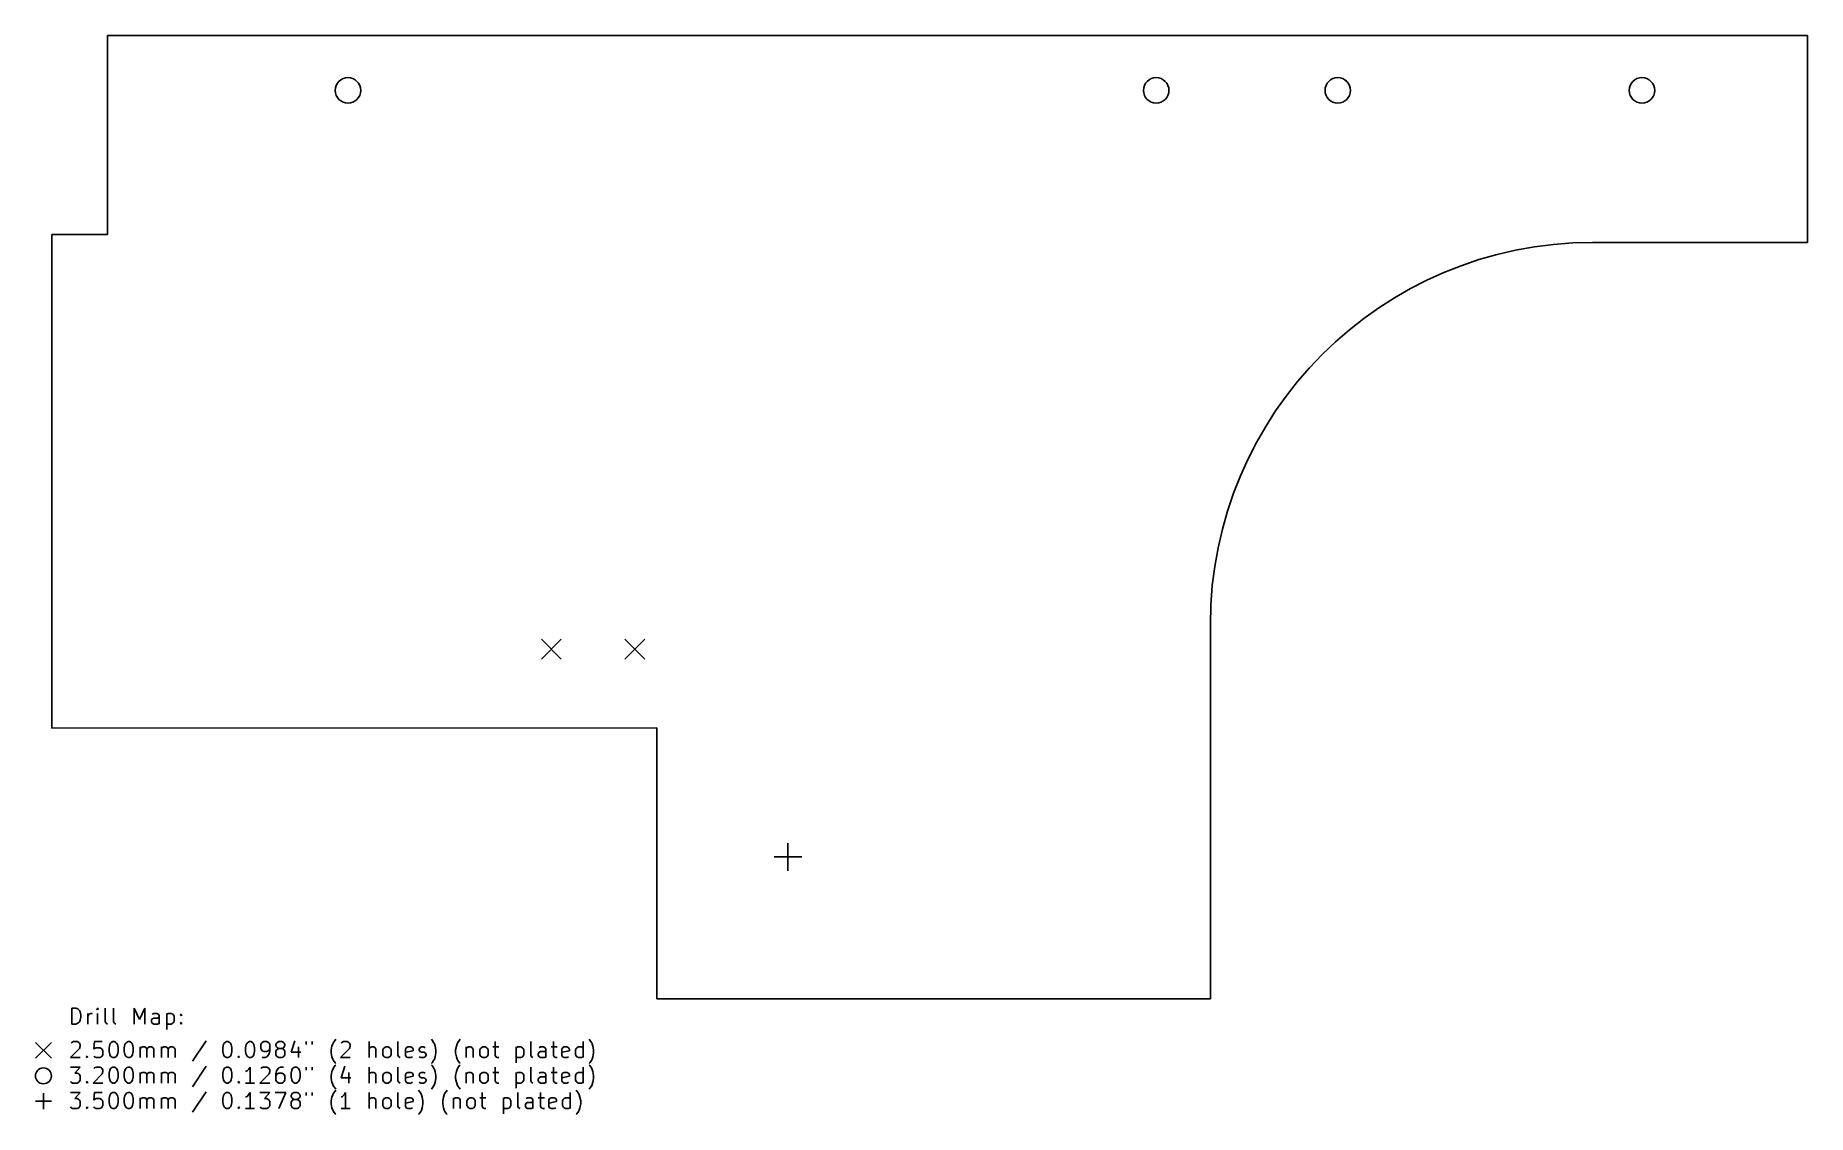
# Model space of a CAD drawing. Extents: x 55 to 278, y -155 to -19.
import ezdxf

# ---------------------------------------------------------------- set-up
doc = ezdxf.new("R2010")
doc.units = 0
doc.layers.add('BLACK', color=7, linetype='CONTINUOUS')

msp = doc.modelspace()

# ---------------------------------------------------------------- linework, layer by layer
at = {"layer": 'BLACK', "linetype": 'CONTINUOUS'}
for p, q in [((64, -19), (64, -44)), ((64, -19), (277.5, -19)), ((277.5, -19), (277.5, -45)), ((57, -44), (57, -106)), ((64, -44), (57, -44)), ((277.5, -45), (250.5, -45)), ((202.5, -140), (202.5, -93)), ((118.486, -94.8195), (120.986, -97.3195)), ((120.986, -94.8195), (118.486, -97.3195)), ((128.987, -94.8195), (131.487, -97.3195)), ((131.487, -94.8195), (128.987, -97.3195)), ((57, -106), (133, -105.934)), ((133, -105.934), (133, -140)), ((147.708, -122.168), (151.208, -122.168)), ((149.458, -120.418), (149.458, -123.918)), ((133, -140), (202.5, -140)), ((59.5262, -143.155), (59.5262, -141.155)), ((59.5262, -141.155), (60.0024, -141.155)), ((60.0024, -141.155), (60.2881, -141.25)), ((60.2881, -141.25), (60.4786, -141.44)), ((60.4786, -141.44), (60.5738, -141.631)), ((60.5738, -141.631), (60.669, -142.012)), ((60.669, -142.298), (60.5738, -142.679)), ((60.669, -142.012), (60.669, -142.298)), ((61.5262, -143.155), (61.5262, -141.821)), ((61.5262, -142.202), (61.6214, -142.012)), ((61.6214, -142.012), (61.7167, -141.917)), ((61.7167, -141.917), (61.9071, -141.821)), ((61.9071, -141.821), (62.0976, -141.821)), ((62.7643, -141.155), (62.669, -141.25)), ((62.669, -141.25), (62.7643, -141.345)), ((62.8595, -141.25), (62.7643, -141.155)), ((62.7643, -141.155), (62.7643, -141.345)), ((62.7643, -141.345), (62.8595, -141.25)), ((62.7643, -143.155), (62.7643, -141.821)), ((63.7167, -142.869), (63.7167, -141.155)), ((64.7643, -142.869), (64.7643, -141.155)), ((67.3357, -143.155), (67.3357, -141.155)), ((67.3357, -141.155), (68.0024, -142.583)), ((68.0024, -142.583), (68.669, -141.155)), ((68.669, -141.155), (68.669, -143.155)), ((69.8119, -141.821), (69.6214, -141.917)), ((69.6214, -142.488), (69.8119, -142.393)), ((70.1929, -141.821), (69.8119, -141.821)), ((69.8119, -142.393), (70.2881, -142.393)), ((70.3833, -141.917), (70.1929, -141.821)), ((70.2881, -142.393), (70.4786, -142.298)), ((70.4786, -142.107), (70.3833, -141.917)), ((70.4786, -143.155), (70.4786, -142.107)), ((71.431, -141.821), (71.431, -143.821)), ((71.431, -141.917), (71.6214, -141.821)), ((71.6214, -141.821), (72.0024, -141.821)), ((72.0024, -141.821), (72.1929, -141.917)), ((72.1929, -141.917), (72.2881, -142.012)), ((72.2881, -142.012), (72.3833, -142.202)), ((72.3833, -142.202), (72.3833, -142.774)), ((73.1452, -142.012), (73.2405, -141.917)), ((73.2405, -142.107), (73.1452, -142.012)), ((73.2405, -141.917), (73.3357, -142.012)), ((73.2405, -141.917), (73.2405, -142.107)), ((73.3357, -142.012), (73.2405, -142.107)), ((60.0024, -143.155), (59.5262, -143.155)), ((60.2881, -143.06), (60.0024, -143.155)), ((60.4786, -142.869), (60.2881, -143.06)), ((60.5738, -142.679), (60.4786, -142.869)), ((63.8119, -143.06), (63.7167, -142.869)), ((64.0024, -143.155), (63.8119, -143.06)), ((64.8595, -143.06), (64.7643, -142.869)), ((65.05, -143.155), (64.8595, -143.06)), ((69.5262, -142.679), (69.6214, -142.488)), ((69.5262, -142.869), (69.5262, -142.679)), ((69.6214, -143.06), (69.5262, -142.869)), ((69.8119, -143.155), (69.6214, -143.06)), ((70.2881, -143.155), (69.8119, -143.155)), ((70.4786, -143.06), (70.2881, -143.155)), ((71.6214, -143.155), (71.431, -143.06)), ((72.0024, -143.155), (71.6214, -143.155)), ((72.1929, -143.06), (72.0024, -143.155)), ((72.2881, -142.964), (72.1929, -143.06)), ((72.3833, -142.774), (72.2881, -142.964)), ((73.1452, -143.06), (73.2405, -142.964)), ((73.2405, -143.155), (73.1452, -143.06)), ((73.2405, -142.964), (73.3357, -143.06)), ((73.2405, -142.964), (73.2405, -143.155)), ((73.3357, -143.06), (73.2405, -143.155)), ((54.95, -145.45), (56.95, -147.45)), ((56.95, -145.45), (54.95, -147.45)), ((60.4786, -146.212), (59.3357, -147.355)), ((59.431, -145.545), (59.5262, -145.45)), ((59.5262, -145.45), (59.7167, -145.355)), ((59.7167, -145.355), (60.1929, -145.355)), ((60.1929, -145.355), (60.3833, -145.45)), ((60.3833, -145.45), (60.4786, -145.545)), ((60.4786, -145.545), (60.5738, -145.736)), ((60.5738, -145.926), (60.4786, -146.212)), ((60.5738, -145.736), (60.5738, -145.926)), ((62.3833, -145.355), (62.2881, -146.307)), ((62.2881, -146.307), (62.3833, -146.212)), ((63.3357, -145.355), (62.3833, -145.355)), ((62.3833, -146.212), (62.5738, -146.117)), ((62.5738, -146.117), (63.05, -146.117)), ((63.05, -146.117), (63.2405, -146.212)), ((63.2405, -146.212), (63.3357, -146.307)), ((63.3357, -146.307), (63.431, -146.498)), ((63.431, -146.498), (63.431, -146.974)), ((64.1929, -146.117), (64.2881, -145.736)), ((64.1929, -146.593), (64.1929, -146.117)), ((64.2881, -146.974), (64.1929, -146.593)), ((64.2881, -145.736), (64.3833, -145.545)), ((64.3833, -145.545), (64.4786, -145.45)), ((64.4786, -145.45), (64.669, -145.355)), ((64.669, -145.355), (64.8595, -145.355)), ((64.8595, -145.355), (65.05, -145.45)), ((65.05, -145.45), (65.1452, -145.545)), ((65.1452, -145.545), (65.2405, -145.736)), ((65.2405, -145.736), (65.3357, -146.117)), ((65.3357, -146.593), (65.2405, -146.974)), ((65.3357, -146.117), (65.3357, -146.593)), ((66.0976, -146.117), (66.1929, -145.736)), ((66.0976, -146.593), (66.0976, -146.117)), ((66.1929, -146.974), (66.0976, -146.593)), ((66.1929, -145.736), (66.2881, -145.545)), ((66.2881, -145.545), (66.3833, -145.45)), ((66.3833, -145.45), (66.5738, -145.355)), ((66.5738, -145.355), (66.7643, -145.355)), ((66.7643, -145.355), (66.9548, -145.45)), ((66.9548, -145.45), (67.05, -145.545)), ((67.05, -145.545), (67.1452, -145.736)), ((67.1452, -145.736), (67.2405, -146.117)), ((67.2405, -146.593), (67.1452, -146.974)), ((67.2405, -146.117), (67.2405, -146.593)), ((68.0976, -147.355), (68.0976, -146.021)), ((68.0976, -146.212), (68.1929, -146.117)), ((68.1929, -146.117), (68.3833, -146.021)), ((68.3833, -146.021), (68.669, -146.021)), ((68.669, -146.021), (68.8595, -146.117)), ((68.8595, -146.117), (68.9548, -146.307)), ((68.9548, -146.307), (69.05, -146.117)), ((68.9548, -146.307), (68.9548, -147.355)), ((69.05, -146.117), (69.2405, -146.021)), ((69.2405, -146.021), (69.5262, -146.021)), ((69.5262, -146.021), (69.7167, -146.117)), ((69.7167, -146.117), (69.8119, -146.307)), ((69.8119, -146.307), (69.8119, -147.355)), ((70.7643, -147.355), (70.7643, -146.021)), ((70.7643, -146.212), (70.8595, -146.117)), ((70.8595, -146.117), (71.05, -146.021)), ((71.05, -146.021), (71.3357, -146.021)), ((71.3357, -146.021), (71.5262, -146.117)), ((71.5262, -146.117), (71.6214, -146.307)), ((71.6214, -146.307), (71.7167, -146.117)), ((71.6214, -146.307), (71.6214, -147.355)), ((71.7167, -146.117), (71.9071, -146.021)), ((71.9071, -146.021), (72.1929, -146.021)), ((72.1929, -146.021), (72.3833, -146.117)), ((72.3833, -146.117), (72.4786, -146.307)), ((72.4786, -146.307), (72.4786, -147.355)), ((76.3833, -145.26), (74.669, -147.831)), ((78.4786, -146.117), (78.5738, -145.736)), ((78.4786, -146.593), (78.4786, -146.117)), ((78.5738, -146.974), (78.4786, -146.593)), ((78.5738, -145.736), (78.669, -145.545)), ((78.669, -145.545), (78.7643, -145.45)), ((78.7643, -145.45), (78.9548, -145.355)), ((78.9548, -145.355), (79.1452, -145.355)), ((79.1452, -145.355), (79.3357, -145.45)), ((79.3357, -145.45), (79.431, -145.545)), ((79.431, -145.545), (79.5262, -145.736)), ((79.5262, -145.736), (79.6214, -146.117)), ((79.6214, -146.593), (79.5262, -146.974)), ((79.6214, -146.117), (79.6214, -146.593)), ((81.3357, -146.117), (81.431, -145.736)), ((81.3357, -146.593), (81.3357, -146.117)), ((81.431, -146.974), (81.3357, -146.593)), ((81.431, -145.736), (81.5262, -145.545)), ((81.5262, -145.545), (81.6214, -145.45)), ((81.6214, -145.45), (81.8119, -145.355)), ((81.8119, -145.355), (82.0024, -145.355)), ((82.0024, -145.355), (82.1929, -145.45)), ((82.1929, -145.45), (82.2881, -145.545)), ((82.2881, -145.545), (82.3833, -145.736)), ((82.3833, -145.736), (82.4786, -146.117)), ((82.4786, -146.593), (82.3833, -146.974)), ((82.4786, -146.117), (82.4786, -146.593)), ((83.3357, -145.545), (83.2405, -145.736)), ((83.2405, -145.736), (83.2405, -146.212)), ((83.2405, -146.212), (83.3357, -146.402)), ((83.431, -145.45), (83.3357, -145.545)), ((83.3357, -146.402), (83.431, -146.498)), ((83.6214, -145.355), (83.431, -145.45)), ((83.431, -146.498), (83.6214, -146.593)), ((84.0024, -145.355), (83.6214, -145.355)), ((83.6214, -146.593), (84.0024, -146.593)), ((84.1929, -145.45), (84.0024, -145.355)), ((84.0024, -146.593), (84.1929, -146.498)), ((84.0976, -147.164), (84.2881, -146.879)), ((84.2881, -145.545), (84.1929, -145.45)), ((84.1929, -146.498), (84.2881, -146.402)), ((84.3833, -145.736), (84.2881, -145.545)), ((84.2881, -146.402), (84.3833, -146.212)), ((84.2881, -146.879), (84.3833, -146.498)), ((84.3833, -146.498), (84.3833, -145.736)), ((85.1452, -145.736), (85.2405, -145.545)), ((85.1452, -145.831), (85.1452, -145.736)), ((85.2405, -146.021), (85.1452, -145.831)), ((85.2405, -146.402), (85.1452, -146.593)), ((85.1452, -146.593), (85.1452, -146.974)), ((85.2405, -145.545), (85.3357, -145.45)), ((85.3357, -146.117), (85.2405, -146.021)), ((85.3357, -146.307), (85.2405, -146.402)), ((85.3357, -145.45), (85.5262, -145.355)), ((85.5262, -146.212), (85.3357, -146.117)), ((85.5262, -146.212), (85.3357, -146.307)), ((85.5262, -145.355), (85.9071, -145.355)), ((85.9071, -146.212), (85.5262, -146.212)), ((85.9071, -145.355), (86.0976, -145.45)), ((86.0976, -146.117), (85.9071, -146.212)), ((86.0976, -146.307), (85.9071, -146.212)), ((86.0976, -145.45), (86.1929, -145.545)), ((86.1929, -146.021), (86.0976, -146.117)), ((86.1929, -146.402), (86.0976, -146.307)), ((86.1929, -145.545), (86.2881, -145.736)), ((86.2881, -145.831), (86.1929, -146.021)), ((86.2881, -146.593), (86.1929, -146.402)), ((86.2881, -145.736), (86.2881, -145.831)), ((86.2881, -146.974), (86.2881, -146.593)), ((87.5262, -145.26), (87.05, -146.688)), ((87.05, -146.688), (88.2881, -146.688)), ((88.0024, -146.021), (88.0024, -147.355)), ((88.9548, -145.355), (88.9548, -145.736)), ((89.7167, -145.355), (89.7167, -145.736)), ((92.0976, -146.402), (92.1929, -145.926)), ((92.0976, -146.783), (92.0976, -146.402)), ((92.1929, -147.26), (92.0976, -146.783)), ((92.1929, -145.926), (92.2881, -145.64)), ((92.2881, -145.64), (92.3833, -145.45)), ((92.3833, -145.45), (92.5738, -145.164)), ((92.5738, -145.164), (92.669, -145.069)), ((94.3833, -146.212), (93.2405, -147.355)), ((93.3357, -145.545), (93.431, -145.45)), ((93.431, -145.45), (93.6214, -145.355)), ((93.6214, -145.355), (94.0976, -145.355)), ((94.0976, -145.355), (94.2881, -145.45)), ((94.2881, -145.45), (94.3833, -145.545)), ((94.3833, -145.545), (94.4786, -145.736)), ((94.4786, -145.926), (94.3833, -146.212)), ((94.4786, -145.736), (94.4786, -145.926)), ((96.8595, -147.355), (96.8595, -145.355)), ((96.9548, -146.117), (96.8595, -146.212)), ((97.1452, -146.021), (96.9548, -146.117)), ((97.431, -146.021), (97.1452, -146.021)), ((97.6214, -146.117), (97.431, -146.021)), ((97.7167, -146.307), (97.6214, -146.117)), ((97.7167, -147.355), (97.7167, -146.307)), ((98.5738, -146.402), (98.669, -146.212)), ((98.5738, -146.974), (98.5738, -146.402)), ((98.669, -146.212), (98.7643, -146.117)), ((98.7643, -146.117), (98.9548, -146.021)), ((98.9548, -146.021), (99.2405, -146.021)), ((99.2405, -146.021), (99.431, -146.117)), ((99.431, -146.117), (99.5262, -146.212)), ((99.5262, -146.212), (99.6214, -146.402)), ((99.6214, -146.402), (99.6214, -146.974)), ((100.479, -147.069), (100.479, -145.355)), ((101.431, -146.307), (101.526, -146.117)), ((101.431, -147.069), (101.431, -146.307)), ((102.383, -146.498), (101.431, -146.688)), ((101.526, -146.117), (101.717, -146.021)), ((101.717, -146.021), (102.098, -146.021)), ((102.098, -146.021), (102.288, -146.117)), ((102.288, -146.117), (102.383, -146.307)), ((102.383, -146.307), (102.383, -146.498)), ((103.145, -146.307), (103.24, -146.117)), ((103.145, -146.402), (103.145, -146.307)), ((103.24, -146.593), (103.145, -146.402)), ((103.24, -146.117), (103.431, -146.021)), ((103.431, -146.688), (103.24, -146.593)), ((103.431, -146.021), (103.717, -146.021)), ((103.717, -146.688), (103.431, -146.688)), ((103.717, -146.021), (103.907, -146.117)), ((103.907, -146.783), (103.717, -146.688)), ((104.002, -146.974), (103.907, -146.783)), ((104.764, -145.164), (104.669, -145.069)), ((104.955, -145.45), (104.764, -145.164)), ((105.05, -145.64), (104.955, -145.45)), ((105.145, -145.926), (105.05, -145.64)), ((105.24, -146.402), (105.145, -145.926)), ((105.145, -147.26), (105.24, -146.783)), ((105.24, -146.783), (105.24, -146.402)), ((107.717, -146.402), (107.812, -145.926)), ((107.717, -146.783), (107.717, -146.402)), ((107.812, -147.26), (107.717, -146.783)), ((107.812, -145.926), (107.907, -145.64)), ((107.907, -145.64), (108.002, -145.45)), ((108.002, -145.45), (108.193, -145.164)), ((108.193, -145.164), (108.288, -145.069)), ((109.05, -146.021), (109.05, -147.355)), ((109.05, -146.212), (109.145, -146.117)), ((109.145, -146.117), (109.336, -146.021)), ((109.336, -146.021), (109.621, -146.021)), ((109.621, -146.021), (109.812, -146.117)), ((109.812, -146.117), (109.907, -146.307)), ((109.907, -146.307), (109.907, -147.355)), ((110.764, -146.402), (110.86, -146.212)), ((110.764, -146.974), (110.764, -146.402)), ((110.86, -146.212), (110.955, -146.117)), ((110.955, -146.117), (111.145, -146.021)), ((111.145, -146.021), (111.431, -146.021)), ((111.431, -146.021), (111.621, -146.117)), ((111.621, -146.117), (111.717, -146.212)), ((111.717, -146.212), (111.812, -146.402)), ((111.812, -146.402), (111.812, -146.974)), ((112.383, -146.021), (113.145, -146.021)), ((112.669, -145.355), (112.669, -147.069)), ((115.336, -146.021), (115.336, -148.021)), ((115.336, -146.117), (115.526, -146.021)), ((115.526, -146.021), (115.907, -146.021)), ((115.907, -146.021), (116.098, -146.117)), ((116.098, -146.117), (116.193, -146.212)), ((116.193, -146.212), (116.288, -146.402)), ((116.288, -146.402), (116.288, -146.974)), ((117.145, -147.069), (117.145, -145.355)), ((118.098, -146.879), (118.193, -146.688)), ((118.098, -147.069), (118.098, -146.879)), ((118.383, -146.021), (118.193, -146.117)), ((118.193, -146.688), (118.383, -146.593)), ((118.764, -146.021), (118.383, -146.021)), ((118.383, -146.593), (118.86, -146.593)), ((118.955, -146.117), (118.764, -146.021)), ((118.86, -146.593), (119.05, -146.498)), ((119.05, -146.307), (118.955, -146.117)), ((119.05, -147.355), (119.05, -146.307)), ((119.717, -146.021), (120.479, -146.021)), ((120.002, -145.355), (120.002, -147.069)), ((121.05, -146.307), (121.145, -146.117)), ((121.05, -147.069), (121.05, -146.307)), ((122.002, -146.498), (121.05, -146.688)), ((121.145, -146.117), (121.336, -146.021)), ((121.336, -146.021), (121.717, -146.021)), ((121.717, -146.021), (121.907, -146.117)), ((121.907, -146.117), (122.002, -146.307)), ((122.002, -146.307), (122.002, -146.498)), ((122.764, -146.402), (122.86, -146.212)), ((122.764, -146.974), (122.764, -146.402)), ((122.86, -146.212), (122.955, -146.117)), ((122.955, -146.117), (123.145, -146.021)), ((123.145, -146.021), (123.526, -146.021)), ((123.526, -146.021), (123.717, -146.117)), ((123.717, -147.355), (123.717, -145.355)), ((124.574, -145.164), (124.479, -145.069)), ((124.764, -145.45), (124.574, -145.164)), ((124.86, -145.64), (124.764, -145.45)), ((124.955, -145.926), (124.86, -145.64)), ((125.05, -146.402), (124.955, -145.926)), ((124.955, -147.26), (125.05, -146.783)), ((125.05, -146.783), (125.05, -146.402)), ((59.3357, -147.355), (60.5738, -147.355)), ((59.3357, -148.555), (60.5738, -148.555)), ((60.5738, -148.555), (59.9071, -149.317)), ((61.3357, -147.26), (61.431, -147.164)), ((61.431, -147.355), (61.3357, -147.26)), ((61.431, -147.164), (61.5262, -147.26)), ((61.431, -147.164), (61.431, -147.355)), ((61.5262, -147.26), (61.431, -147.355)), ((62.3833, -147.26), (62.2881, -147.164)), ((62.2881, -148.745), (62.3833, -148.65)), ((62.5738, -147.355), (62.3833, -147.26)), ((62.3833, -148.65), (62.5738, -148.555)), ((63.05, -147.355), (62.5738, -147.355)), ((62.5738, -148.555), (63.05, -148.555)), ((63.2405, -147.26), (63.05, -147.355)), ((63.05, -148.555), (63.2405, -148.65)), ((63.3357, -147.164), (63.2405, -147.26)), ((63.2405, -148.65), (63.3357, -148.745)), ((63.431, -146.974), (63.3357, -147.164)), ((63.3357, -148.745), (63.431, -148.936)), ((63.431, -148.936), (63.431, -149.126)), ((64.1929, -149.317), (64.2881, -148.936)), ((64.3833, -147.164), (64.2881, -146.974)), ((64.2881, -148.936), (64.3833, -148.745)), ((64.4786, -147.26), (64.3833, -147.164)), ((64.3833, -148.745), (64.4786, -148.65)), ((64.669, -147.355), (64.4786, -147.26)), ((64.4786, -148.65), (64.669, -148.555)), ((64.8595, -147.355), (64.669, -147.355)), ((64.669, -148.555), (64.8595, -148.555)), ((65.05, -147.26), (64.8595, -147.355)), ((64.8595, -148.555), (65.05, -148.65)), ((65.1452, -147.164), (65.05, -147.26)), ((65.05, -148.65), (65.1452, -148.745)), ((65.2405, -146.974), (65.1452, -147.164)), ((65.1452, -148.745), (65.2405, -148.936)), ((65.2405, -148.936), (65.3357, -149.317)), ((66.0976, -149.317), (66.1929, -148.936)), ((66.2881, -147.164), (66.1929, -146.974)), ((66.1929, -148.936), (66.2881, -148.745)), ((66.3833, -147.26), (66.2881, -147.164)), ((66.2881, -148.745), (66.3833, -148.65)), ((66.5738, -147.355), (66.3833, -147.26)), ((66.3833, -148.65), (66.5738, -148.555)), ((66.7643, -147.355), (66.5738, -147.355)), ((66.5738, -148.555), (66.7643, -148.555)), ((66.9548, -147.26), (66.7643, -147.355)), ((66.7643, -148.555), (66.9548, -148.65)), ((67.05, -147.164), (66.9548, -147.26)), ((66.9548, -148.65), (67.05, -148.745)), ((67.1452, -146.974), (67.05, -147.164)), ((67.05, -148.745), (67.1452, -148.936)), ((67.1452, -148.936), (67.2405, -149.317)), ((76.3833, -148.46), (74.669, -151.031)), ((78.4786, -149.317), (78.5738, -148.936)), ((78.669, -147.164), (78.5738, -146.974)), ((78.5738, -148.936), (78.669, -148.745)), ((78.7643, -147.26), (78.669, -147.164)), ((78.669, -148.745), (78.7643, -148.65)), ((78.9548, -147.355), (78.7643, -147.26)), ((78.7643, -148.65), (78.9548, -148.555)), ((79.1452, -147.355), (78.9548, -147.355)), ((78.9548, -148.555), (79.1452, -148.555)), ((79.3357, -147.26), (79.1452, -147.355)), ((79.1452, -148.555), (79.3357, -148.65)), ((79.431, -147.164), (79.3357, -147.26)), ((79.3357, -148.65), (79.431, -148.745)), ((79.5262, -146.974), (79.431, -147.164)), ((79.431, -148.745), (79.5262, -148.936)), ((79.5262, -148.936), (79.6214, -149.317)), ((80.3833, -147.26), (80.4786, -147.164)), ((80.4786, -147.355), (80.3833, -147.26)), ((80.4786, -147.164), (80.5738, -147.26)), ((80.4786, -147.164), (80.4786, -147.355)), ((80.5738, -147.26), (80.4786, -147.355)), ((81.5262, -149.031), (81.3357, -149.126)), ((81.5262, -147.164), (81.431, -146.974)), ((81.6214, -147.26), (81.5262, -147.164)), ((81.7167, -148.84), (81.5262, -149.031)), ((81.8119, -147.355), (81.6214, -147.26)), ((81.9071, -148.555), (81.7167, -148.84)), ((82.0024, -147.355), (81.8119, -147.355)), ((81.9071, -150.555), (81.9071, -148.555)), ((82.1929, -147.26), (82.0024, -147.355)), ((82.2881, -147.164), (82.1929, -147.26)), ((82.3833, -146.974), (82.2881, -147.164)), ((83.2405, -148.745), (83.3357, -148.65)), ((83.3357, -148.65), (83.5262, -148.555)), ((83.431, -147.355), (83.8119, -147.355)), ((83.5262, -148.555), (84.0024, -148.555)), ((83.8119, -147.355), (84.0024, -147.26)), ((84.0024, -147.26), (84.0976, -147.164)), ((84.0024, -148.555), (84.1929, -148.65)), ((84.1929, -148.65), (84.2881, -148.745)), ((84.2881, -148.745), (84.3833, -148.936)), ((84.3833, -148.936), (84.3833, -149.126)), ((85.1452, -146.974), (85.2405, -147.164)), ((85.2405, -149.031), (85.1452, -149.412)), ((85.2405, -147.164), (85.3357, -147.26)), ((85.431, -148.745), (85.2405, -149.031)), ((85.3357, -147.26), (85.5262, -147.355)), ((85.5262, -148.65), (85.431, -148.745)), ((85.5262, -147.355), (85.9071, -147.355)), ((85.7167, -148.555), (85.5262, -148.65)), ((86.0976, -148.555), (85.7167, -148.555)), ((85.9071, -147.355), (86.0976, -147.26)), ((86.0976, -147.26), (86.1929, -147.164)), ((86.1929, -147.164), (86.2881, -146.974)), ((87.05, -149.317), (87.1452, -148.936)), ((87.1452, -148.936), (87.2405, -148.745)), ((87.2405, -148.745), (87.3357, -148.65)), ((87.3357, -148.65), (87.5262, -148.555)), ((87.5262, -148.555), (87.7167, -148.555)), ((87.7167, -148.555), (87.9071, -148.65)), ((87.9071, -148.65), (88.0024, -148.745)), ((88.0024, -148.745), (88.0976, -148.936)), ((88.0976, -148.936), (88.1929, -149.317)), ((88.9548, -148.555), (88.9548, -148.936)), ((89.7167, -148.555), (89.7167, -148.936)), ((92.2881, -147.545), (92.1929, -147.26)), ((92.1929, -149.126), (92.2881, -148.84)), ((92.3833, -147.736), (92.2881, -147.545)), ((92.2881, -148.84), (92.3833, -148.65)), ((92.5738, -148.021), (92.3833, -147.736)), ((92.3833, -148.65), (92.5738, -148.364)), ((92.669, -148.117), (92.5738, -148.021)), ((92.5738, -148.364), (92.669, -148.269)), ((93.2405, -147.355), (94.4786, -147.355)), ((93.8119, -148.46), (93.3357, -149.888)), ((96.8595, -150.555), (96.8595, -148.555)), ((98.669, -147.164), (98.5738, -146.974)), ((98.7643, -147.26), (98.669, -147.164)), ((98.9548, -147.355), (98.7643, -147.26)), ((99.2405, -147.355), (98.9548, -147.355)), ((99.431, -147.26), (99.2405, -147.355)), ((99.5262, -147.164), (99.431, -147.26)), ((99.6214, -146.974), (99.5262, -147.164)), ((100.574, -147.26), (100.479, -147.069)), ((100.479, -150.269), (100.479, -148.555)), ((100.764, -147.355), (100.574, -147.26)), ((101.526, -147.26), (101.431, -147.069)), ((101.717, -147.355), (101.526, -147.26)), ((102.098, -147.355), (101.717, -147.355)), ((102.288, -147.26), (102.098, -147.355)), ((103.145, -147.26), (103.336, -147.355)), ((103.336, -147.355), (103.717, -147.355)), ((103.717, -147.355), (103.907, -147.26)), ((103.907, -147.26), (104.002, -147.069)), ((104.002, -147.069), (104.002, -146.974)), ((104.669, -148.117), (104.764, -148.021)), ((104.764, -148.364), (104.669, -148.269)), ((104.764, -148.021), (104.955, -147.736)), ((104.955, -148.65), (104.764, -148.364)), ((104.955, -147.736), (105.05, -147.545)), ((105.05, -148.84), (104.955, -148.65)), ((105.05, -147.545), (105.145, -147.26)), ((105.145, -149.126), (105.05, -148.84)), ((107.907, -147.545), (107.812, -147.26)), ((107.812, -149.126), (107.907, -148.84)), ((108.002, -147.736), (107.907, -147.545)), ((107.907, -148.84), (108.002, -148.65)), ((108.193, -148.021), (108.002, -147.736)), ((108.002, -148.65), (108.193, -148.364)), ((108.288, -148.117), (108.193, -148.021)), ((108.193, -148.364), (108.288, -148.269)), ((110.86, -147.164), (110.764, -146.974)), ((110.955, -147.26), (110.86, -147.164)), ((111.145, -147.355), (110.955, -147.26)), ((111.431, -147.355), (111.145, -147.355)), ((111.621, -147.26), (111.431, -147.355)), ((111.717, -147.164), (111.621, -147.26)), ((111.812, -146.974), (111.717, -147.164)), ((112.669, -147.069), (112.764, -147.26)), ((112.669, -148.555), (112.669, -150.269)), ((112.764, -147.26), (112.955, -147.355)), ((112.955, -147.355), (113.145, -147.355)), ((115.526, -147.355), (115.336, -147.26)), ((115.907, -147.355), (115.526, -147.355)), ((116.098, -147.26), (115.907, -147.355)), ((116.193, -147.164), (116.098, -147.26)), ((116.288, -146.974), (116.193, -147.164)), ((117.24, -147.26), (117.145, -147.069)), ((117.145, -150.269), (117.145, -148.555)), ((117.431, -147.355), (117.24, -147.26)), ((118.193, -147.26), (118.098, -147.069)), ((118.383, -147.355), (118.193, -147.26)), ((118.86, -147.355), (118.383, -147.355)), ((119.05, -147.26), (118.86, -147.355)), ((120.002, -147.069), (120.098, -147.26)), ((120.002, -148.555), (120.002, -150.269)), ((120.098, -147.26), (120.288, -147.355)), ((120.288, -147.355), (120.479, -147.355)), ((121.145, -147.26), (121.05, -147.069)), ((121.336, -147.355), (121.145, -147.26)), ((121.717, -147.355), (121.336, -147.355)), ((121.907, -147.26), (121.717, -147.355)), ((122.86, -147.164), (122.764, -146.974)), ((122.955, -147.26), (122.86, -147.164)), ((123.145, -147.355), (122.955, -147.26)), ((123.526, -147.355), (123.145, -147.355)), ((123.717, -147.26), (123.526, -147.355)), ((123.717, -150.555), (123.717, -148.555)), ((124.479, -148.117), (124.574, -148.021)), ((124.574, -148.364), (124.479, -148.269)), ((124.574, -148.021), (124.764, -147.736)), ((124.764, -148.65), (124.574, -148.364)), ((124.764, -147.736), (124.86, -147.545)), ((124.86, -148.84), (124.764, -148.65)), ((124.86, -147.545), (124.955, -147.26)), ((124.955, -149.126), (124.86, -148.84)), ((59.431, -150.46), (59.3357, -150.364)), ((59.6214, -150.555), (59.431, -150.46)), ((60.1929, -150.555), (59.6214, -150.555)), ((59.9071, -149.317), (60.1929, -149.317)), ((60.1929, -149.317), (60.3833, -149.412)), ((60.3833, -150.46), (60.1929, -150.555)), ((60.3833, -149.412), (60.4786, -149.507)), ((60.4786, -150.364), (60.3833, -150.46)), ((60.4786, -149.507), (60.5738, -149.698)), ((60.5738, -150.174), (60.4786, -150.364)), ((60.5738, -149.698), (60.5738, -150.174)), ((61.3357, -150.46), (61.431, -150.364)), ((61.431, -150.555), (61.3357, -150.46)), ((61.431, -150.364), (61.5262, -150.46)), ((61.431, -150.364), (61.431, -150.555)), ((61.5262, -150.46), (61.431, -150.555)), ((63.3357, -149.412), (62.1929, -150.555)), ((62.1929, -150.555), (63.431, -150.555)), ((63.431, -149.126), (63.3357, -149.412)), ((64.1929, -149.793), (64.1929, -149.317)), ((64.2881, -150.174), (64.1929, -149.793)), ((64.3833, -150.364), (64.2881, -150.174)), ((64.4786, -150.46), (64.3833, -150.364)), ((64.669, -150.555), (64.4786, -150.46)), ((64.8595, -150.555), (64.669, -150.555)), ((65.05, -150.46), (64.8595, -150.555)), ((65.1452, -150.364), (65.05, -150.46)), ((65.2405, -150.174), (65.1452, -150.364)), ((65.3357, -149.793), (65.2405, -150.174)), ((65.3357, -149.317), (65.3357, -149.793)), ((66.0976, -149.793), (66.0976, -149.317)), ((66.1929, -150.174), (66.0976, -149.793)), ((66.2881, -150.364), (66.1929, -150.174)), ((66.3833, -150.46), (66.2881, -150.364)), ((66.5738, -150.555), (66.3833, -150.46)), ((66.7643, -150.555), (66.5738, -150.555)), ((66.9548, -150.46), (66.7643, -150.555)), ((67.05, -150.364), (66.9548, -150.46)), ((67.1452, -150.174), (67.05, -150.364)), ((67.2405, -149.793), (67.1452, -150.174)), ((67.2405, -149.317), (67.2405, -149.793)), ((68.0976, -150.555), (68.0976, -149.221)), ((68.0976, -149.412), (68.1929, -149.317)), ((68.1929, -149.317), (68.3833, -149.221)), ((68.3833, -149.221), (68.669, -149.221)), ((68.669, -149.221), (68.8595, -149.317)), ((68.8595, -149.317), (68.9548, -149.507)), ((68.9548, -149.507), (69.05, -149.317)), ((68.9548, -149.507), (68.9548, -150.555)), ((69.05, -149.317), (69.2405, -149.221)), ((69.2405, -149.221), (69.5262, -149.221)), ((69.5262, -149.221), (69.7167, -149.317)), ((69.7167, -149.317), (69.8119, -149.507)), ((69.8119, -149.507), (69.8119, -150.555)), ((70.7643, -150.555), (70.7643, -149.221)), ((70.7643, -149.412), (70.8595, -149.317)), ((70.8595, -149.317), (71.05, -149.221)), ((71.05, -149.221), (71.3357, -149.221)), ((71.3357, -149.221), (71.5262, -149.317)), ((71.5262, -149.317), (71.6214, -149.507)), ((71.6214, -149.507), (71.7167, -149.317)), ((71.6214, -149.507), (71.6214, -150.555)), ((71.7167, -149.317), (71.9071, -149.221)), ((71.9071, -149.221), (72.1929, -149.221)), ((72.1929, -149.221), (72.3833, -149.317)), ((72.3833, -149.317), (72.4786, -149.507)), ((72.4786, -149.507), (72.4786, -150.555)), ((78.4786, -149.793), (78.4786, -149.317)), ((78.5738, -150.174), (78.4786, -149.793)), ((78.669, -150.364), (78.5738, -150.174)), ((78.7643, -150.46), (78.669, -150.364)), ((78.9548, -150.555), (78.7643, -150.46)), ((79.1452, -150.555), (78.9548, -150.555)), ((79.3357, -150.46), (79.1452, -150.555)), ((79.431, -150.364), (79.3357, -150.46)), ((79.5262, -150.174), (79.431, -150.364)), ((79.6214, -149.793), (79.5262, -150.174)), ((79.6214, -149.317), (79.6214, -149.793)), ((80.3833, -150.46), (80.4786, -150.364)), ((80.4786, -150.555), (80.3833, -150.46)), ((80.4786, -150.364), (80.5738, -150.46)), ((80.4786, -150.364), (80.4786, -150.555)), ((80.5738, -150.46), (80.4786, -150.555)), ((82.4786, -150.555), (81.3357, -150.555)), ((84.2881, -149.412), (83.1452, -150.555)), ((83.1452, -150.555), (84.3833, -150.555)), ((84.3833, -149.126), (84.2881, -149.412)), ((85.1452, -149.412), (85.1452, -150.174)), ((85.2405, -149.507), (85.1452, -149.698)), ((85.1452, -150.174), (85.2405, -150.364)), ((85.3357, -149.412), (85.2405, -149.507)), ((85.2405, -150.364), (85.3357, -150.46)), ((85.5262, -149.317), (85.3357, -149.412)), ((85.3357, -150.46), (85.5262, -150.555)), ((85.9071, -149.317), (85.5262, -149.317)), ((85.5262, -150.555), (85.9071, -150.555)), ((86.0976, -149.412), (85.9071, -149.317)), ((85.9071, -150.555), (86.0976, -150.46)), ((86.1929, -149.507), (86.0976, -149.412)), ((86.0976, -150.46), (86.1929, -150.364)), ((86.2881, -149.698), (86.1929, -149.507)), ((86.1929, -150.364), (86.2881, -150.174)), ((86.2881, -150.174), (86.2881, -149.698)), ((87.05, -149.793), (87.05, -149.317)), ((87.1452, -150.174), (87.05, -149.793)), ((87.2405, -150.364), (87.1452, -150.174)), ((87.3357, -150.46), (87.2405, -150.364)), ((87.5262, -150.555), (87.3357, -150.46)), ((87.7167, -150.555), (87.5262, -150.555)), ((87.9071, -150.46), (87.7167, -150.555)), ((88.0024, -150.364), (87.9071, -150.46)), ((88.0976, -150.174), (88.0024, -150.364)), ((88.1929, -149.793), (88.0976, -150.174)), ((88.1929, -149.317), (88.1929, -149.793)), ((92.0976, -149.602), (92.1929, -149.126)), ((92.0976, -149.983), (92.0976, -149.602)), ((92.1929, -150.46), (92.0976, -149.983)), ((92.2881, -150.745), (92.1929, -150.46)), ((92.3833, -150.936), (92.2881, -150.745)), ((92.5738, -151.221), (92.3833, -150.936)), ((92.669, -151.317), (92.5738, -151.221)), ((93.3357, -149.888), (94.5738, -149.888)), ((94.2881, -149.221), (94.2881, -150.555)), ((96.9548, -149.317), (96.8595, -149.412)), ((97.1452, -149.221), (96.9548, -149.317)), ((97.431, -149.221), (97.1452, -149.221)), ((97.6214, -149.317), (97.431, -149.221)), ((97.7167, -149.507), (97.6214, -149.317)), ((97.7167, -150.555), (97.7167, -149.507)), ((98.5738, -149.602), (98.669, -149.412)), ((98.5738, -150.174), (98.5738, -149.602)), ((98.669, -150.364), (98.5738, -150.174)), ((98.669, -149.412), (98.7643, -149.317)), ((98.7643, -150.46), (98.669, -150.364)), ((98.7643, -149.317), (98.9548, -149.221)), ((98.9548, -150.555), (98.7643, -150.46)), ((98.9548, -149.221), (99.2405, -149.221)), ((99.2405, -150.555), (98.9548, -150.555)), ((99.2405, -149.221), (99.431, -149.317)), ((99.431, -150.46), (99.2405, -150.555)), ((99.431, -149.317), (99.5262, -149.412)), ((99.5262, -150.364), (99.431, -150.46)), ((99.5262, -149.412), (99.6214, -149.602)), ((99.6214, -150.174), (99.5262, -150.364)), ((99.6214, -149.602), (99.6214, -150.174)), ((100.574, -150.46), (100.479, -150.269)), ((100.764, -150.555), (100.574, -150.46)), ((101.431, -149.507), (101.526, -149.317)), ((101.431, -150.269), (101.431, -149.507)), ((102.383, -149.698), (101.431, -149.888)), ((101.526, -150.46), (101.431, -150.269)), ((101.526, -149.317), (101.717, -149.221)), ((101.717, -150.555), (101.526, -150.46)), ((101.717, -149.221), (102.098, -149.221)), ((102.098, -150.555), (101.717, -150.555)), ((102.098, -149.221), (102.288, -149.317)), ((102.288, -150.46), (102.098, -150.555)), ((102.288, -149.317), (102.383, -149.507)), ((102.383, -149.507), (102.383, -149.698)), ((103.145, -149.507), (103.24, -149.317)), ((103.145, -149.602), (103.145, -149.507)), ((103.24, -149.793), (103.145, -149.602)), ((103.145, -150.46), (103.336, -150.555)), ((103.24, -149.317), (103.431, -149.221)), ((103.431, -149.888), (103.24, -149.793)), ((103.336, -150.555), (103.717, -150.555)), ((103.431, -149.221), (103.717, -149.221)), ((103.717, -149.888), (103.431, -149.888)), ((103.717, -149.221), (103.907, -149.317)), ((103.907, -149.983), (103.717, -149.888)), ((103.717, -150.555), (103.907, -150.46)), ((104.002, -150.174), (103.907, -149.983)), ((103.907, -150.46), (104.002, -150.269)), ((104.002, -150.269), (104.002, -150.174)), ((104.669, -151.317), (104.764, -151.221)), ((104.764, -151.221), (104.955, -150.936)), ((104.955, -150.936), (105.05, -150.745)), ((105.05, -150.745), (105.145, -150.46)), ((105.24, -149.602), (105.145, -149.126)), ((105.145, -150.46), (105.24, -149.983)), ((105.24, -149.983), (105.24, -149.602)), ((107.717, -149.602), (107.812, -149.126)), ((107.717, -149.983), (107.717, -149.602)), ((107.812, -150.46), (107.717, -149.983)), ((107.907, -150.745), (107.812, -150.46)), ((108.002, -150.936), (107.907, -150.745)), ((108.193, -151.221), (108.002, -150.936)), ((108.288, -151.317), (108.193, -151.221)), ((109.05, -149.221), (109.05, -150.555)), ((109.05, -149.412), (109.145, -149.317)), ((109.145, -149.317), (109.336, -149.221)), ((109.336, -149.221), (109.621, -149.221)), ((109.621, -149.221), (109.812, -149.317)), ((109.812, -149.317), (109.907, -149.507)), ((109.907, -149.507), (109.907, -150.555)), ((110.764, -149.602), (110.86, -149.412)), ((110.764, -150.174), (110.764, -149.602)), ((110.86, -150.364), (110.764, -150.174)), ((110.86, -149.412), (110.955, -149.317)), ((110.955, -150.46), (110.86, -150.364)), ((110.955, -149.317), (111.145, -149.221)), ((111.145, -150.555), (110.955, -150.46)), ((111.145, -149.221), (111.431, -149.221)), ((111.431, -150.555), (111.145, -150.555)), ((111.431, -149.221), (111.621, -149.317)), ((111.621, -150.46), (111.431, -150.555)), ((111.621, -149.317), (111.717, -149.412)), ((111.717, -150.364), (111.621, -150.46)), ((111.717, -149.412), (111.812, -149.602)), ((111.812, -150.174), (111.717, -150.364)), ((111.812, -149.602), (111.812, -150.174)), ((112.383, -149.221), (113.145, -149.221)), ((112.669, -150.269), (112.764, -150.46)), ((112.764, -150.46), (112.955, -150.555)), ((112.955, -150.555), (113.145, -150.555)), ((115.336, -149.221), (115.336, -151.221)), ((115.336, -149.317), (115.526, -149.221)), ((115.526, -150.555), (115.336, -150.46)), ((115.526, -149.221), (115.907, -149.221)), ((115.907, -150.555), (115.526, -150.555)), ((115.907, -149.221), (116.098, -149.317)), ((116.098, -150.46), (115.907, -150.555)), ((116.098, -149.317), (116.193, -149.412)), ((116.193, -150.364), (116.098, -150.46)), ((116.193, -149.412), (116.288, -149.602)), ((116.288, -150.174), (116.193, -150.364)), ((116.288, -149.602), (116.288, -150.174)), ((117.24, -150.46), (117.145, -150.269)), ((117.431, -150.555), (117.24, -150.46)), ((118.098, -150.079), (118.193, -149.888)), ((118.098, -150.269), (118.098, -150.079)), ((118.193, -150.46), (118.098, -150.269)), ((118.383, -149.221), (118.193, -149.317)), ((118.193, -149.888), (118.383, -149.793)), ((118.383, -150.555), (118.193, -150.46)), ((118.764, -149.221), (118.383, -149.221)), ((118.383, -149.793), (118.86, -149.793)), ((118.86, -150.555), (118.383, -150.555)), ((118.955, -149.317), (118.764, -149.221)), ((118.86, -149.793), (119.05, -149.698)), ((119.05, -150.46), (118.86, -150.555)), ((119.05, -149.507), (118.955, -149.317)), ((119.05, -150.555), (119.05, -149.507)), ((119.717, -149.221), (120.479, -149.221)), ((120.002, -150.269), (120.098, -150.46)), ((120.098, -150.46), (120.288, -150.555)), ((120.288, -150.555), (120.479, -150.555)), ((121.05, -149.507), (121.145, -149.317)), ((121.05, -150.269), (121.05, -149.507)), ((122.002, -149.698), (121.05, -149.888)), ((121.145, -150.46), (121.05, -150.269)), ((121.145, -149.317), (121.336, -149.221)), ((121.336, -150.555), (121.145, -150.46)), ((121.336, -149.221), (121.717, -149.221)), ((121.717, -150.555), (121.336, -150.555)), ((121.717, -149.221), (121.907, -149.317)), ((121.907, -150.46), (121.717, -150.555)), ((121.907, -149.317), (122.002, -149.507)), ((122.002, -149.507), (122.002, -149.698)), ((122.764, -149.602), (122.86, -149.412)), ((122.764, -150.174), (122.764, -149.602)), ((122.86, -150.364), (122.764, -150.174)), ((122.86, -149.412), (122.955, -149.317)), ((122.955, -150.46), (122.86, -150.364)), ((122.955, -149.317), (123.145, -149.221)), ((123.145, -150.555), (122.955, -150.46)), ((123.145, -149.221), (123.526, -149.221)), ((123.526, -150.555), (123.145, -150.555)), ((123.526, -149.221), (123.717, -149.317)), ((123.717, -150.46), (123.526, -150.555)), ((124.479, -151.317), (124.574, -151.221)), ((124.574, -151.221), (124.764, -150.936)), ((124.764, -150.936), (124.86, -150.745)), ((124.86, -150.745), (124.955, -150.46)), ((125.05, -149.602), (124.955, -149.126)), ((124.955, -150.46), (125.05, -149.983)), ((125.05, -149.983), (125.05, -149.602)), ((54.95, -152.85), (56.95, -152.85)), ((55.95, -151.85), (55.95, -153.85)), ((59.3357, -151.755), (60.5738, -151.755)), ((60.5738, -151.755), (59.9071, -152.517)), ((59.9071, -152.517), (60.1929, -152.517)), ((60.1929, -152.517), (60.3833, -152.612)), ((60.3833, -152.612), (60.4786, -152.707)), ((60.4786, -152.707), (60.5738, -152.898)), ((60.5738, -153.374), (60.4786, -153.564)), ((60.5738, -152.898), (60.5738, -153.374)), ((62.3833, -151.755), (62.2881, -152.707)), ((62.2881, -152.707), (62.3833, -152.612)), ((63.3357, -151.755), (62.3833, -151.755)), ((62.3833, -152.612), (62.5738, -152.517)), ((62.5738, -152.517), (63.05, -152.517)), ((63.05, -152.517), (63.2405, -152.612)), ((63.2405, -152.612), (63.3357, -152.707)), ((63.3357, -152.707), (63.431, -152.898)), ((63.431, -153.374), (63.3357, -153.564)), ((63.431, -152.898), (63.431, -153.374)), ((64.1929, -152.517), (64.2881, -152.136)), ((64.1929, -152.993), (64.1929, -152.517)), ((64.2881, -153.374), (64.1929, -152.993)), ((64.2881, -152.136), (64.3833, -151.945)), ((64.3833, -153.564), (64.2881, -153.374)), ((64.3833, -151.945), (64.4786, -151.85)), ((64.4786, -151.85), (64.669, -151.755)), ((64.669, -151.755), (64.8595, -151.755)), ((64.8595, -151.755), (65.05, -151.85)), ((65.05, -151.85), (65.1452, -151.945)), ((65.1452, -151.945), (65.2405, -152.136)), ((65.2405, -153.374), (65.1452, -153.564)), ((65.2405, -152.136), (65.3357, -152.517)), ((65.3357, -152.993), (65.2405, -153.374)), ((65.3357, -152.517), (65.3357, -152.993)), ((66.0976, -152.517), (66.1929, -152.136)), ((66.0976, -152.993), (66.0976, -152.517)), ((66.1929, -153.374), (66.0976, -152.993)), ((66.1929, -152.136), (66.2881, -151.945)), ((66.2881, -153.564), (66.1929, -153.374)), ((66.2881, -151.945), (66.3833, -151.85)), ((66.3833, -151.85), (66.5738, -151.755)), ((66.5738, -151.755), (66.7643, -151.755)), ((66.7643, -151.755), (66.9548, -151.85)), ((66.9548, -151.85), (67.05, -151.945)), ((67.05, -151.945), (67.1452, -152.136)), ((67.1452, -153.374), (67.05, -153.564)), ((67.1452, -152.136), (67.2405, -152.517)), ((67.2405, -152.993), (67.1452, -153.374)), ((67.2405, -152.517), (67.2405, -152.993)), ((68.0976, -153.755), (68.0976, -152.421)), ((68.0976, -152.612), (68.1929, -152.517)), ((68.1929, -152.517), (68.3833, -152.421)), ((68.3833, -152.421), (68.669, -152.421)), ((68.669, -152.421), (68.8595, -152.517)), ((68.8595, -152.517), (68.9548, -152.707)), ((68.9548, -152.707), (69.05, -152.517)), ((68.9548, -152.707), (68.9548, -153.755)), ((69.05, -152.517), (69.2405, -152.421)), ((69.2405, -152.421), (69.5262, -152.421)), ((69.5262, -152.421), (69.7167, -152.517)), ((69.7167, -152.517), (69.8119, -152.707)), ((69.8119, -152.707), (69.8119, -153.755)), ((70.7643, -153.755), (70.7643, -152.421)), ((70.7643, -152.612), (70.8595, -152.517)), ((70.8595, -152.517), (71.05, -152.421)), ((71.05, -152.421), (71.3357, -152.421)), ((71.3357, -152.421), (71.5262, -152.517)), ((71.5262, -152.517), (71.6214, -152.707)), ((71.6214, -152.707), (71.7167, -152.517)), ((71.6214, -152.707), (71.6214, -153.755)), ((71.7167, -152.517), (71.9071, -152.421)), ((71.9071, -152.421), (72.1929, -152.421)), ((72.1929, -152.421), (72.3833, -152.517)), ((72.3833, -152.517), (72.4786, -152.707)), ((72.4786, -152.707), (72.4786, -153.755)), ((76.3833, -151.66), (74.669, -154.231)), ((78.4786, -152.517), (78.5738, -152.136)), ((78.4786, -152.993), (78.4786, -152.517)), ((78.5738, -153.374), (78.4786, -152.993)), ((78.5738, -152.136), (78.669, -151.945)), ((78.669, -153.564), (78.5738, -153.374)), ((78.669, -151.945), (78.7643, -151.85)), ((78.7643, -151.85), (78.9548, -151.755)), ((78.9548, -151.755), (79.1452, -151.755)), ((79.1452, -151.755), (79.3357, -151.85)), ((79.3357, -151.85), (79.431, -151.945)), ((79.431, -151.945), (79.5262, -152.136)), ((79.5262, -153.374), (79.431, -153.564)), ((79.5262, -152.136), (79.6214, -152.517)), ((79.6214, -152.993), (79.5262, -153.374)), ((79.6214, -152.517), (79.6214, -152.993)), ((81.5262, -152.231), (81.3357, -152.326)), ((81.7167, -152.04), (81.5262, -152.231)), ((81.9071, -151.755), (81.7167, -152.04)), ((81.9071, -153.755), (81.9071, -151.755)), ((83.1452, -151.755), (84.3833, -151.755)), ((84.3833, -151.755), (83.7167, -152.517)), ((83.7167, -152.517), (84.0024, -152.517)), ((84.0024, -152.517), (84.1929, -152.612)), ((84.1929, -152.612), (84.2881, -152.707)), ((84.2881, -152.707), (84.3833, -152.898)), ((84.3833, -153.374), (84.2881, -153.564)), ((84.3833, -152.898), (84.3833, -153.374)), ((85.05, -151.755), (86.3833, -151.755)), ((86.3833, -151.755), (85.5262, -153.755)), ((87.05, -152.136), (87.1452, -151.945)), ((87.05, -152.231), (87.05, -152.136)), ((87.1452, -152.421), (87.05, -152.231)), ((87.1452, -152.802), (87.05, -152.993)), ((87.05, -152.993), (87.05, -153.374)), ((87.05, -153.374), (87.1452, -153.564)), ((87.1452, -151.945), (87.2405, -151.85)), ((87.2405, -152.517), (87.1452, -152.421)), ((87.2405, -152.707), (87.1452, -152.802)), ((87.2405, -151.85), (87.431, -151.755)), ((87.431, -152.612), (87.2405, -152.517)), ((87.431, -152.612), (87.2405, -152.707)), ((87.431, -151.755), (87.8119, -151.755)), ((87.8119, -152.612), (87.431, -152.612)), ((87.8119, -151.755), (88.0024, -151.85)), ((88.0024, -152.517), (87.8119, -152.612)), ((88.0024, -152.707), (87.8119, -152.612)), ((88.0024, -151.85), (88.0976, -151.945)), ((88.0976, -152.421), (88.0024, -152.517)), ((88.0976, -152.802), (88.0024, -152.707)), ((88.0976, -151.945), (88.1929, -152.136)), ((88.1929, -152.231), (88.0976, -152.421)), ((88.1929, -152.993), (88.0976, -152.802)), ((88.0976, -153.564), (88.1929, -153.374)), ((88.1929, -152.136), (88.1929, -152.231)), ((88.1929, -153.374), (88.1929, -152.993)), ((88.9548, -151.755), (88.9548, -152.136)), ((89.7167, -151.755), (89.7167, -152.136)), ((92.0976, -152.802), (92.1929, -152.326)), ((92.0976, -153.183), (92.0976, -152.802)), ((92.1929, -153.66), (92.0976, -153.183)), ((92.1929, -152.326), (92.2881, -152.04)), ((92.2881, -152.04), (92.3833, -151.85)), ((92.3833, -151.85), (92.5738, -151.564)), ((92.5738, -151.564), (92.669, -151.469)), ((93.5262, -152.231), (93.3357, -152.326)), ((93.7167, -152.04), (93.5262, -152.231)), ((93.9071, -151.755), (93.7167, -152.04)), ((93.9071, -153.755), (93.9071, -151.755)), ((96.8595, -153.755), (96.8595, -151.755)), ((96.9548, -152.517), (96.8595, -152.612)), ((97.1452, -152.421), (96.9548, -152.517)), ((97.431, -152.421), (97.1452, -152.421)), ((97.6214, -152.517), (97.431, -152.421)), ((97.7167, -152.707), (97.6214, -152.517)), ((97.7167, -153.755), (97.7167, -152.707)), ((98.5738, -152.802), (98.669, -152.612)), ((98.5738, -153.374), (98.5738, -152.802)), ((98.669, -153.564), (98.5738, -153.374)), ((98.669, -152.612), (98.7643, -152.517)), ((98.7643, -152.517), (98.9548, -152.421)), ((98.9548, -152.421), (99.2405, -152.421)), ((99.2405, -152.421), (99.431, -152.517)), ((99.431, -152.517), (99.5262, -152.612)), ((99.5262, -152.612), (99.6214, -152.802)), ((99.6214, -153.374), (99.5262, -153.564)), ((99.6214, -152.802), (99.6214, -153.374)), ((100.479, -153.469), (100.479, -151.755)), ((100.574, -153.66), (100.479, -153.469)), ((101.431, -152.707), (101.526, -152.517)), ((101.431, -153.469), (101.431, -152.707)), ((102.383, -152.898), (101.431, -153.088)), ((101.526, -153.66), (101.431, -153.469)), ((101.526, -152.517), (101.717, -152.421)), ((101.717, -152.421), (102.098, -152.421)), ((102.098, -152.421), (102.288, -152.517)), ((102.288, -152.517), (102.383, -152.707)), ((102.383, -152.707), (102.383, -152.898)), ((103.145, -151.564), (103.05, -151.469)), ((103.336, -151.85), (103.145, -151.564)), ((103.431, -152.04), (103.336, -151.85)), ((103.526, -152.326), (103.431, -152.04)), ((103.621, -152.802), (103.526, -152.326)), ((103.526, -153.66), (103.621, -153.183)), ((103.621, -153.183), (103.621, -152.802)), ((106.098, -152.802), (106.193, -152.326)), ((106.098, -153.183), (106.098, -152.802)), ((106.193, -153.66), (106.098, -153.183)), ((106.193, -152.326), (106.288, -152.04)), ((106.288, -152.04), (106.383, -151.85)), ((106.383, -151.85), (106.574, -151.564)), ((106.574, -151.564), (106.669, -151.469)), ((107.431, -152.421), (107.431, -153.755)), ((107.431, -152.612), (107.526, -152.517)), ((107.526, -152.517), (107.717, -152.421)), ((107.717, -152.421), (108.002, -152.421)), ((108.002, -152.421), (108.193, -152.517)), ((108.193, -152.517), (108.288, -152.707)), ((108.288, -152.707), (108.288, -153.755)), ((109.145, -152.802), (109.24, -152.612)), ((109.145, -153.374), (109.145, -152.802)), ((109.24, -153.564), (109.145, -153.374)), ((109.24, -152.612), (109.336, -152.517)), ((109.336, -152.517), (109.526, -152.421)), ((109.526, -152.421), (109.812, -152.421)), ((109.812, -152.421), (110.002, -152.517)), ((110.002, -152.517), (110.098, -152.612)), ((110.098, -152.612), (110.193, -152.802)), ((110.193, -153.374), (110.098, -153.564)), ((110.193, -152.802), (110.193, -153.374)), ((110.764, -152.421), (111.526, -152.421)), ((111.05, -151.755), (111.05, -153.469)), ((111.05, -153.469), (111.145, -153.66)), ((113.717, -152.421), (113.717, -154.421)), ((113.717, -152.517), (113.907, -152.421)), ((113.907, -152.421), (114.288, -152.421)), ((114.288, -152.421), (114.479, -152.517)), ((114.479, -152.517), (114.574, -152.612)), ((114.574, -152.612), (114.669, -152.802)), ((114.669, -153.374), (114.574, -153.564)), ((114.669, -152.802), (114.669, -153.374)), ((115.526, -153.469), (115.526, -151.755)), ((115.621, -153.66), (115.526, -153.469)), ((116.479, -153.279), (116.574, -153.088)), ((116.479, -153.469), (116.479, -153.279)), ((116.574, -153.66), (116.479, -153.469)), ((116.764, -152.421), (116.574, -152.517)), ((116.574, -153.088), (116.764, -152.993)), ((117.145, -152.421), (116.764, -152.421)), ((116.764, -152.993), (117.24, -152.993)), ((117.336, -152.517), (117.145, -152.421)), ((117.24, -152.993), (117.431, -152.898)), ((117.431, -152.707), (117.336, -152.517)), ((117.431, -153.755), (117.431, -152.707)), ((118.098, -152.421), (118.86, -152.421)), ((118.383, -151.755), (118.383, -153.469)), ((118.383, -153.469), (118.479, -153.66)), ((119.431, -152.707), (119.526, -152.517)), ((119.431, -153.469), (119.431, -152.707)), ((120.383, -152.898), (119.431, -153.088)), ((119.526, -153.66), (119.431, -153.469)), ((119.526, -152.517), (119.717, -152.421)), ((119.717, -152.421), (120.098, -152.421)), ((120.098, -152.421), (120.288, -152.517)), ((120.288, -152.517), (120.383, -152.707)), ((120.383, -152.707), (120.383, -152.898)), ((121.145, -152.802), (121.24, -152.612)), ((121.145, -153.374), (121.145, -152.802)), ((121.24, -153.564), (121.145, -153.374)), ((121.24, -152.612), (121.336, -152.517)), ((121.336, -152.517), (121.526, -152.421)), ((121.526, -152.421), (121.907, -152.421)), ((121.907, -152.421), (122.098, -152.517)), ((122.098, -153.755), (122.098, -151.755)), ((122.955, -151.564), (122.86, -151.469)), ((123.145, -151.85), (122.955, -151.564)), ((123.24, -152.04), (123.145, -151.85)), ((123.336, -152.326), (123.24, -152.04)), ((123.431, -152.802), (123.336, -152.326)), ((123.336, -153.66), (123.431, -153.183)), ((123.431, -153.183), (123.431, -152.802)), ((59.431, -153.66), (59.3357, -153.564)), ((59.6214, -153.755), (59.431, -153.66)), ((60.1929, -153.755), (59.6214, -153.755)), ((60.3833, -153.66), (60.1929, -153.755)), ((60.4786, -153.564), (60.3833, -153.66)), ((61.3357, -153.66), (61.431, -153.564)), ((61.431, -153.755), (61.3357, -153.66)), ((61.431, -153.564), (61.5262, -153.66)), ((61.431, -153.564), (61.431, -153.755)), ((61.5262, -153.66), (61.431, -153.755)), ((62.3833, -153.66), (62.2881, -153.564)), ((62.5738, -153.755), (62.3833, -153.66)), ((63.05, -153.755), (62.5738, -153.755)), ((63.2405, -153.66), (63.05, -153.755)), ((63.3357, -153.564), (63.2405, -153.66)), ((64.4786, -153.66), (64.3833, -153.564)), ((64.669, -153.755), (64.4786, -153.66)), ((64.8595, -153.755), (64.669, -153.755)), ((65.05, -153.66), (64.8595, -153.755)), ((65.1452, -153.564), (65.05, -153.66)), ((66.3833, -153.66), (66.2881, -153.564)), ((66.5738, -153.755), (66.3833, -153.66)), ((66.7643, -153.755), (66.5738, -153.755)), ((66.9548, -153.66), (66.7643, -153.755)), ((67.05, -153.564), (66.9548, -153.66)), ((78.7643, -153.66), (78.669, -153.564)), ((78.9548, -153.755), (78.7643, -153.66)), ((79.1452, -153.755), (78.9548, -153.755)), ((79.3357, -153.66), (79.1452, -153.755)), ((79.431, -153.564), (79.3357, -153.66)), ((80.3833, -153.66), (80.4786, -153.564)), ((80.4786, -153.755), (80.3833, -153.66)), ((80.4786, -153.564), (80.5738, -153.66)), ((80.4786, -153.564), (80.4786, -153.755)), ((80.5738, -153.66), (80.4786, -153.755)), ((82.4786, -153.755), (81.3357, -153.755)), ((83.2405, -153.66), (83.1452, -153.564)), ((83.431, -153.755), (83.2405, -153.66)), ((84.0024, -153.755), (83.431, -153.755)), ((84.1929, -153.66), (84.0024, -153.755)), ((84.2881, -153.564), (84.1929, -153.66)), ((87.1452, -153.564), (87.2405, -153.66)), ((87.2405, -153.66), (87.431, -153.755)), ((87.431, -153.755), (87.8119, -153.755)), ((87.8119, -153.755), (88.0024, -153.66)), ((88.0024, -153.66), (88.0976, -153.564)), ((92.2881, -153.945), (92.1929, -153.66)), ((92.3833, -154.136), (92.2881, -153.945)), ((92.5738, -154.421), (92.3833, -154.136)), ((92.669, -154.517), (92.5738, -154.421)), ((94.4786, -153.755), (93.3357, -153.755)), ((98.7643, -153.66), (98.669, -153.564)), ((98.9548, -153.755), (98.7643, -153.66)), ((99.2405, -153.755), (98.9548, -153.755)), ((99.431, -153.66), (99.2405, -153.755)), ((99.5262, -153.564), (99.431, -153.66)), ((100.764, -153.755), (100.574, -153.66)), ((101.717, -153.755), (101.526, -153.66)), ((102.098, -153.755), (101.717, -153.755)), ((102.288, -153.66), (102.098, -153.755)), ((103.05, -154.517), (103.145, -154.421)), ((103.145, -154.421), (103.336, -154.136)), ((103.336, -154.136), (103.431, -153.945)), ((103.431, -153.945), (103.526, -153.66)), ((106.288, -153.945), (106.193, -153.66)), ((106.383, -154.136), (106.288, -153.945)), ((106.574, -154.421), (106.383, -154.136)), ((106.669, -154.517), (106.574, -154.421)), ((109.336, -153.66), (109.24, -153.564)), ((109.526, -153.755), (109.336, -153.66)), ((109.812, -153.755), (109.526, -153.755)), ((110.002, -153.66), (109.812, -153.755)), ((110.098, -153.564), (110.002, -153.66)), ((111.145, -153.66), (111.336, -153.755)), ((111.336, -153.755), (111.526, -153.755)), ((113.907, -153.755), (113.717, -153.66)), ((114.288, -153.755), (113.907, -153.755)), ((114.479, -153.66), (114.288, -153.755)), ((114.574, -153.564), (114.479, -153.66)), ((115.812, -153.755), (115.621, -153.66)), ((116.764, -153.755), (116.574, -153.66)), ((117.24, -153.755), (116.764, -153.755)), ((117.431, -153.66), (117.24, -153.755)), ((118.479, -153.66), (118.669, -153.755)), ((118.669, -153.755), (118.86, -153.755)), ((119.717, -153.755), (119.526, -153.66)), ((120.098, -153.755), (119.717, -153.755)), ((120.288, -153.66), (120.098, -153.755)), ((121.336, -153.66), (121.24, -153.564)), ((121.526, -153.755), (121.336, -153.66)), ((121.907, -153.755), (121.526, -153.755)), ((122.098, -153.66), (121.907, -153.755)), ((122.86, -154.517), (122.955, -154.421)), ((122.955, -154.421), (123.145, -154.136)), ((123.145, -154.136), (123.24, -153.945)), ((123.24, -153.945), (123.336, -153.66))]:
    msp.add_line(p, q, dxfattribs=at)
at = {"layer": 'BLACK'}
for centre, radius in [((94.2, -25.9), 1.6), ((195.7, -25.9), 1.6), ((218.5, -25.9), 1.6), ((256.7, -25.9), 1.6), ((55.95, -149.65), 1)]:
    msp.add_circle(centre, radius, dxfattribs=at)
msp.add_arc((250.5, -93), 48, 90, 180, dxfattribs=at)

doc.saveas('drawing.dxf')
